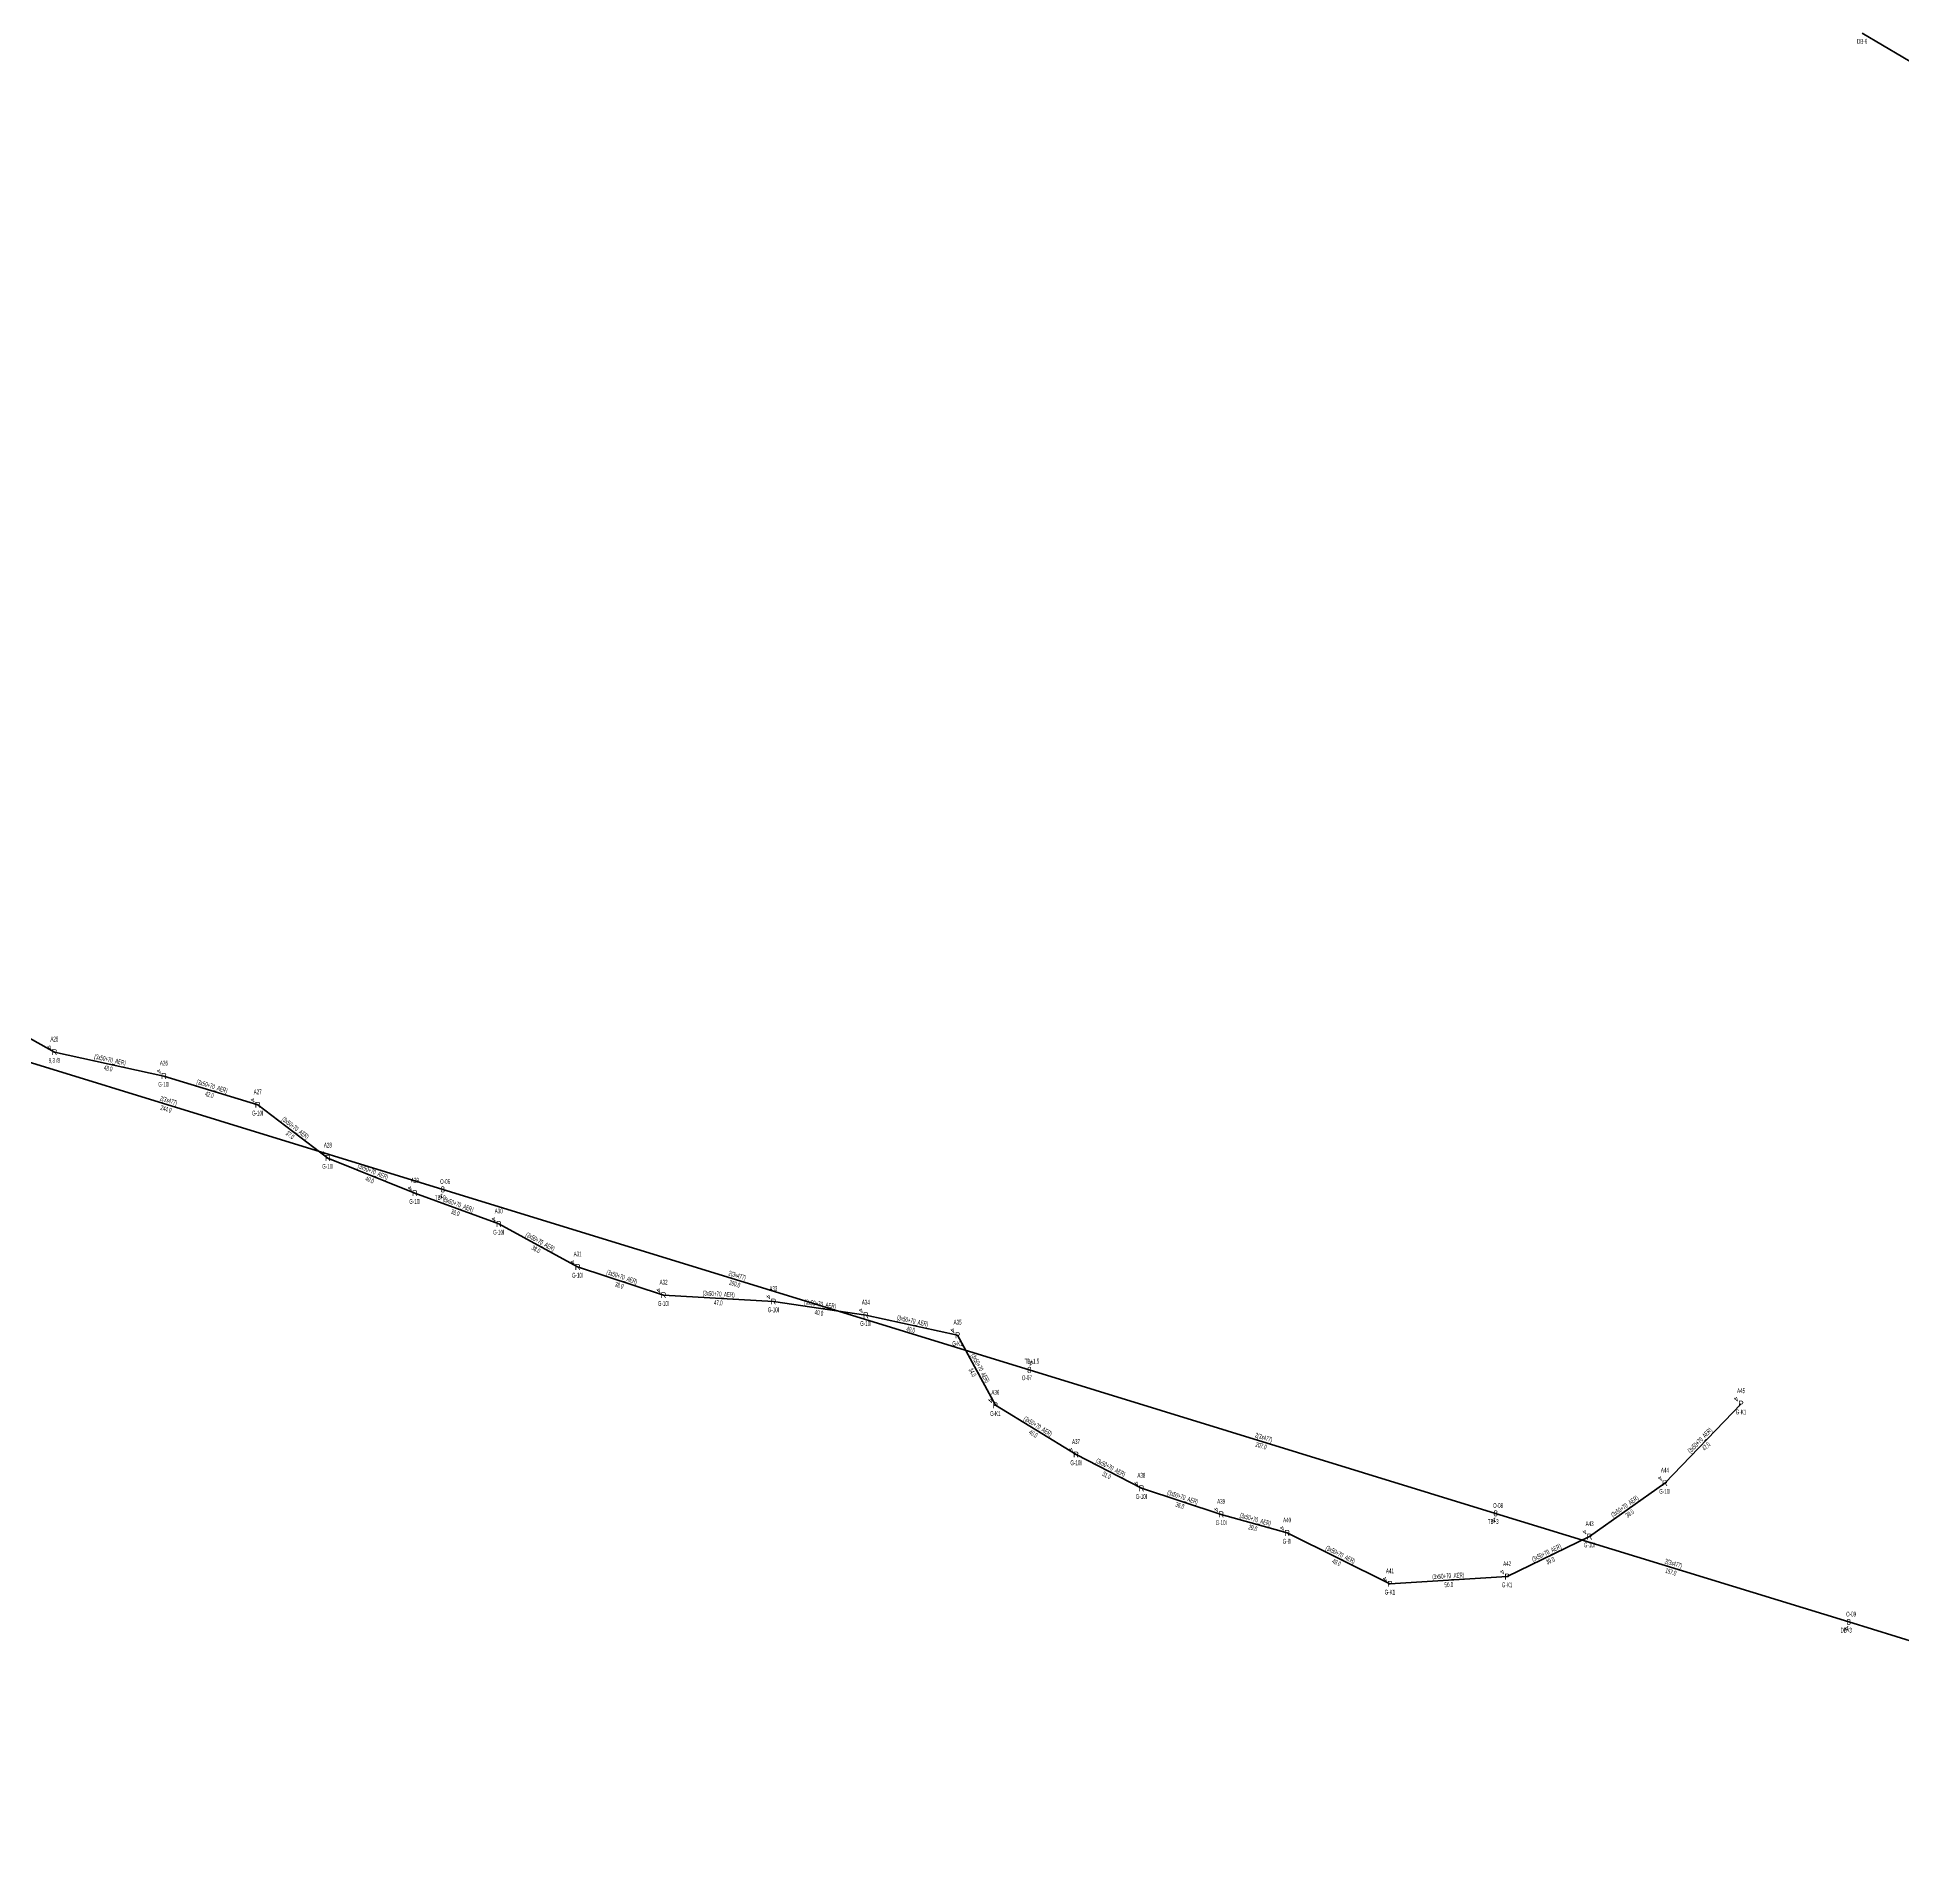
# Model space of a CAD drawing. Header units: millimetres. Extents: x 575398 to 593980, y 4181204 to 4193824.
# Drawn here: x 580055 to 580846, y 4186583 to 4187357 of the extents above; entities that cross this region are included whole.
import ezdxf
from ezdxf.enums import TextEntityAlignment as Align

# ---------------------------------------------------------------- set-up
doc = ezdxf.new("R2010")
doc.units = ezdxf.units.MM
for name, color, linetype, lineweight in [('DIREK_AG_MEVCUT', 120, 'Continuous', 25), ('DIREK_ENH_MEVCUT', 6, 'Continuous', 25), ('DIREK_ENH_YENI', 6, 'Continuous', 25), ('HAT_AG_HAVAI_MEVCUT', 126, 'Continuous', 50), ('HAT_ENH_HAVAI_YENI', 6, 'Continuous', 70), ('HAT_OG_HAVAI_MEVCUT', 48, 'Continuous', 70)]:
    doc.layers.add(name, color=color, linetype=linetype, lineweight=lineweight)
doc.styles.add('Direk', font='B_CAD')
doc.styles.get("Standard").update_dxf_attribs({"font": 'Arial'})

msp = doc.modelspace()

# ---------------------------------------------------------------- linework, layer by layer
at = {"layer": 'HAT_AG_HAVAI_MEVCUT'}
for p, q in [((580027.96, 4186946.26), (580062.7, 4186926.91)), ((580109.12, 4186916.75), (580062.7, 4186926.91)), ((580109.12, 4186916.75), (580148.85, 4186904.56)), ((580178.59, 4186881.99), (580148.85, 4186904.56)), ((580178.59, 4186881.99), (580215.46, 4186867.12)), ((580250.97, 4186854.07), (580215.46, 4186867.12)), ((580284.42, 4186835.87), (580250.97, 4186854.07)), ((580284.42, 4186835.87), (580320.83, 4186823.89)), ((580367.36, 4186821.21), (580320.83, 4186823.89)), ((580406.53, 4186815.41), (580367.36, 4186821.21)), ((580406.53, 4186815.41), (580445.4, 4186806.94)), ((580461.4, 4186777.25), (580445.4, 4186806.94)), ((580461.4, 4186777.25), (580495.58, 4186756.38)), ((580777.37, 4186777.92), (580745.11, 4186744.27)), ((580523.28, 4186742.1), (580495.58, 4186756.38)), ((580713.19, 4186721.59), (580745.11, 4186744.27)), ((580557.1, 4186731.04), (580523.28, 4186742.1)), ((580557.1, 4186731.04), (580585.02, 4186723.14)), ((580628.6, 4186701.58), (580585.02, 4186723.14)), ((580678.26, 4186704.65), (580713.19, 4186721.59)), ((580678.26, 4186704.65), (580628.6, 4186701.58))]:
    msp.add_line(p, q, dxfattribs=at)
at = {"layer": 'HAT_ENH_HAVAI_YENI'}
for p, q in [((579993.88, 4186940.507), (580227.262, 4186868.703)), ((580227.262, 4186868.703), (580475.799, 4186792.277)), ((580475.799, 4186792.277), (580673.392, 4186731.459)), ((580673.392, 4186731.459), (580822.993, 4186685.448)), ((580822.993, 4186685.448), (581156.327, 4186583.02))]:
    msp.add_line(p, q, dxfattribs=at)
at = {"layer": 'HAT_OG_HAVAI_MEVCUT'}
msp.add_line((581007.86, 4187252.49), (580828.69, 4187358.69), dxfattribs=at)

# ---------------------------------------------------------------- texts
at = {"layer": 'DIREK_AG_MEVCUT', "color": 32, "style": 'Direk'}
for p in [(580060.720101, 4186928.889899), (580107.140101, 4186918.729899), (580146.870101, 4186906.539899), (580176.610101, 4186883.969899), (580213.480101, 4186869.099899), (580248.990101, 4186856.049899), (580282.440101, 4186837.849899), (580318.850101, 4186825.869899), (580365.380101, 4186823.189899), (580404.550101, 4186817.389899), (580443.420101, 4186808.919899), (580459.420101, 4186779.229899), (580775.390101, 4186779.899899), (580493.600101, 4186758.359899), (580521.300101, 4186744.079899), (580743.130101, 4186746.249899), (580555.120101, 4186733.019899), (580583.040101, 4186725.119899), (580711.210101, 4186723.569899), (580626.620101, 4186703.559899), (580676.280101, 4186706.629899)]:
    msp.add_text('4', height=2, rotation=225.000001, dxfattribs=at).set_placement(p, align=Align.MIDDLE_CENTER)
at = {"layer": 'DIREK_AG_MEVCUT', "width": 0.53}
for s, p in [('A25', (580062.7, 4186932.41)), ('9,3 /8', (580062.7, 4186923.41)), ('A26', (580109.12, 4186922.25)), ('G-10I', (580109.12, 4186913.25)), ('A27', (580148.85, 4186910.06)), ('G-10I', (580148.85, 4186901.06)), ('A28', (580178.59, 4186887.49)), ('G-10I', (580178.59, 4186878.49)), ('A29', (580215.46, 4186872.62)), ('G-10I', (580215.46, 4186863.62)), ('A30', (580250.97, 4186859.57)), ('G-10I', (580250.97, 4186850.57)), ('A31', (580284.42, 4186841.37)), ('G-10I', (580284.42, 4186832.37)), ('A32', (580320.83, 4186829.39)), ('A33', (580367.36, 4186826.71)), ('G-10I', (580320.83, 4186820.39)), ('G-10I', (580367.36, 4186817.71)), ('A34', (580406.53, 4186820.91)), ('G-10I', (580406.53, 4186811.91)), ('A35', (580445.4, 4186812.44)), ('G-K1', (580445.4, 4186803.44)), ('A36', (580461.4, 4186782.75)), ('A45', (580777.37, 4186783.42)), ('G-K1', (580777.37, 4186774.42)), ('G-K1', (580461.4, 4186773.75)), ('A37', (580495.58, 4186761.88)), ('G-10I', (580495.58, 4186752.88)), ('A38', (580523.28, 4186747.6)), ('A44', (580745.11, 4186749.77)), ('G-10I', (580523.28, 4186738.6)), ('A39', (580557.1, 4186736.54)), ('G-10I', (580745.11, 4186740.77)), ('G-10I', (580557.1, 4186727.54)), ('A40', (580585.02, 4186728.64)), ('A43', (580713.19, 4186727.09)), ('G-8I', (580585.02, 4186719.64)), ('G-10I', (580713.19, 4186718.09)), ('A41', (580628.6, 4186707.08)), ('A42', (580678.26, 4186710.15)), ('G-K1', (580628.6, 4186698.08)), ('G-K1', (580678.26, 4186701.15))]:
    msp.add_text(s, height=2.05, dxfattribs=at).set_placement(p, align=Align.MIDDLE_CENTER)
at = {"layer": 'DIREK_AG_MEVCUT', "style": 'Direk'}
for s, p in [('R', (580062.7, 4186926.91)), ('R', (580109.12, 4186916.75)), ('R', (580148.85, 4186904.56)), ('R', (580178.59, 4186881.99)), ('R', (580215.46, 4186867.12)), ('R', (580250.97, 4186854.07)), ('R', (580284.42, 4186835.87)), ('R', (580320.83, 4186823.89)), ('R', (580367.36, 4186821.21)), ('R', (580406.53, 4186815.41)), ('P', (580445.4, 4186806.94)), ('P', (580461.4, 4186777.25)), ('P', (580777.37, 4186777.92)), ('R', (580495.58, 4186756.38)), ('R', (580745.11, 4186744.27)), ('R', (580523.28, 4186742.1)), ('R', (580557.1, 4186731.04)), ('R', (580585.02, 4186723.14)), ('R', (580713.19, 4186721.59)), ('P', (580678.26, 4186704.65)), ('P', (580628.6, 4186701.58))]:
    msp.add_text(s, height=2.5, dxfattribs=at).set_placement(p, align=Align.MIDDLE_CENTER)
at = {"layer": 'DIREK_ENH_MEVCUT', "linetype": 'ByBlock', "width": 0.53}
msp.add_text('DB-6', height=2.05, dxfattribs=at).set_placement((580828.69, 4187355.19), align=Align.MIDDLE_CENTER)
at = {"layer": 'DIREK_ENH_YENI', "width": 0.53}
for s, p in [('O-06', (580228.290974, 4186872.048327)), ('TB+0', (580226.199924, 4186865.250053)), ('TB+1.5', (580476.916524, 4186795.909466)), ('O-07', (580474.769832, 4186788.931733)), ('TB+3', (580672.329467, 4186728.005588)), ('O-08', (580674.421251, 4186734.804242)), ('O-09', (580824.02147, 4186688.793482)), ('DB+3', (580821.927528, 4186681.982157))]:
    msp.add_text(s, height=2.05, dxfattribs=at).set_placement(p, align=Align.MIDDLE_CENTER)
at = {"layer": 'DIREK_ENH_YENI', "color": 32, "style": 'Direk'}
for rotation, p in [(342.902868, (580226.438821, 4186866.026738)), (162.899543, (580476.622334, 4186794.953214)), (342.898114, (580672.568599, 4186728.782807)), (342.911486, (580822.170224, 4186682.771615))]:
    msp.add_text('4', height=2, rotation=rotation, dxfattribs=at).set_placement(p, align=Align.MIDDLE_CENTER)
at = {"layer": 'DIREK_ENH_YENI', "style": 'Direk'}
for p in [(580227.262, 4186868.703), (580475.799, 4186792.277), (580673.392, 4186731.459), (580822.993, 4186685.448)]:
    msp.add_text('8', height=2.5, dxfattribs=at).set_placement(p, align=Align.MIDDLE_CENTER)
at = {"layer": 'HAT_AG_HAVAI_MEVCUT', "lineweight": 30, "width": 0.53}
for rotation, p in [(347.654287, (580086.091738, 4186922.660344, 290031.35)), (342.942885, (580129.234326, 4186911.467611, 290074.425)), (322.804753, (580164.233853, 4186893.952093, 290074.425)), (338.03534, (580197.342929, 4186875.343303, 290107.73)), (339.821513, (580233.508204, 4186861.392829, 290107.73)), (331.44958, (580268.101242, 4186845.716637, 290125.485)), (341.787218, (580302.890665, 4186830.687417, 290160.415)), (356.703563, (580344.143877, 4186823.398594, 290160.415)), (351.577272, (580387.069504, 4186819.150832, 290183.68)), (347.707079, (580426.145973, 4186812.005511, 290222.7)), (298.320316, (580454.148263, 4186792.49824, 290222.7)), (328.592137, (580478.932958, 4186767.540457, 290247.79)), (406.208152, (580760.62642, 4186761.683234, 290372.555)), (332.727832, (580509.819485, 4186749.995514, 290247.79)), (341.890939, (580540.454203, 4186737.377897, 290261.64)), (35.394796, (580728.657674, 4186733.622903, 290372.555)), (344.201071, (580571.291423, 4186727.90789, 290292.51)), (333.677369, (580607.186911, 4186713.121865, 290292.51)), (25.871991, (580695.354092, 4186713.884806, 290356.595)), (363.537545, (580653.377553, 4186703.96338, 290314.3))]:
    msp.add_text('(3x50+70_AER)', height=2.05, rotation=rotation, dxfattribs=at).set_placement(p, align=Align.CENTER)
for s, rotation, p in [('48.0', 347.654287, (580085.728262, 4186920.999656, 290031.35)), ('42.0', 342.942885, (580128.735674, 4186909.842389, 290074.425)), ('37.0', 322.804753, (580163.206147, 4186892.597907, 290074.425)), ('40.0', 338.03534, (580196.707071, 4186873.766697, 290107.73)), ('38.0', 339.821513, (580232.921796, 4186859.797171, 290107.73)), ('38.0', 331.44958, (580267.288758, 4186844.223363, 290125.485)), ('38.0', 341.787218, (580302.359335, 4186829.072583, 290160.415)), ('47.0', 356.703563, (580344.046123, 4186821.701406, 290160.415)), ('40.0', 351.577272, (580386.820496, 4186817.469168, 290183.68)), ('40.0', 347.707079, (580425.784027, 4186810.344489, 290222.7)), ('34.0', 298.320316, (580452.651737, 4186791.69176, 290222.7)), ('40.0', 328.592137, (580478.047042, 4186766.089543, 290247.79)), ('47.0', 406.208152, (580761.85358, 4186760.506766, 290372.555)), ('31.0', 332.727832, (580509.040515, 4186748.484486, 290247.79)), ('36.0', 341.890939, (580539.925797, 4186735.762103, 290261.64)), ('39.0', 35.394796, (580729.642326, 4186732.237097, 290372.555)), ('29.0', 344.201071, (580570.828577, 4186726.27211, 290292.51)), ('39.0', 25.871991, (580696.095908, 4186712.355194, 290356.595)), ('49.0', 333.677369, (580606.433089, 4186711.598135, 290292.51)), ('50.0', 363.537545, (580653.482447, 4186702.26662, 290314.3))]:
    msp.add_text(s, height=2.05, rotation=rotation, dxfattribs=at).set_placement(p, align=Align.TOP_CENTER)
at = {"layer": 'HAT_ENH_HAVAI_YENI', "lineweight": 30, "width": 0.53}
for s, rotation, p in [('244.0', 342.898582, (580110.321046, 4186903.792582, 290113.631)), ('260.0', 342.907153, (580351.280667, 4186829.677545, 290237.8995)), ('207.0', 342.891933, (580574.345451, 4186761.055611, 290336.696)), ('157.0', 342.904296, (580747.942627, 4186707.641057, 290411.4965))]:
    msp.add_text(s, height=2.05, rotation=rotation, dxfattribs=at).set_placement(p, align=Align.TOP_CENTER)
for rotation, p in [(342.898582, (580110.820954, 4186905.417418, 290113.631)), (342.907153, (580351.780333, 4186831.302455, 290237.8995)), (342.891933, (580574.845549, 4186762.680389, 290336.696)), (342.904296, (580748.442373, 4186709.265943, 290411.4965))]:
    msp.add_text('2(3x477)', height=2.05, rotation=rotation, dxfattribs=at).set_placement(p, align=Align.CENTER)

doc.saveas('drawing.dxf')
